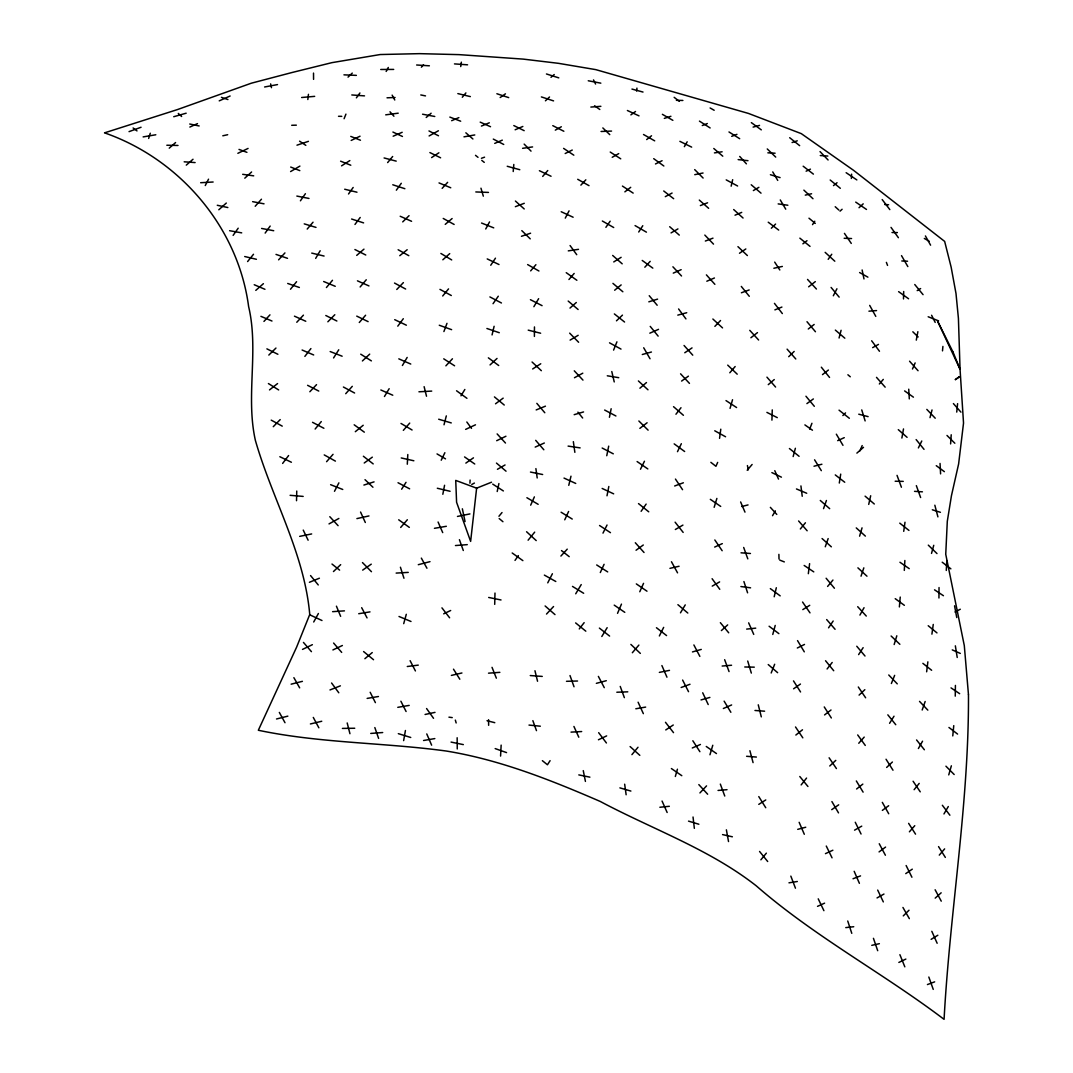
<?xml version="1.0" encoding="UTF-8"?>
<svg xmlns="http://www.w3.org/2000/svg" width="1073" height="1073" viewBox="0 0 1073 1073"><rect width="100%" height="100%" fill="white"/><g stroke="black" fill="none" stroke-linecap="round" stroke-linejoin="round"><path stroke-width="1.5" d="M534.394 336.426L534.461 326.943M938.942 597.996L939.036 587.548M955.252 696.149L955.413 685.419M296.524 500.689L296.752 491.045M494.707 604.367L494.988 593.061M903.493 298.924L903.694 291.494M771.93 420.12L772.265 409.899M946.292 570.447L946.802 560.589M407.297 464.207L407.807 454.523M500.581 756.076L501.145 745.118M469.934 483.185L470.108 480.06M904.298 570.393L904.861 560.495M851.358 178.467L851.613 174.161M950.611 443.914L951.215 434.78M513.216 171.519L513.806 164.464M899.375 606.929L900.234 597.071M942.496 350.871L942.912 346.418M952.77 735.917L953.763 725.63M956.74 412.086L957.599 403.649M636.611 91.084L636.933 88.107M476.627 488.175L470.631 541.396L456.588 502.285L455.73 480.409L476.627 488.175L491.501 482.22M926.643 671.805L927.863 661.84M307.83 99.521L308.461 94.33M808.331 573.693L809.605 563.647M719.554 438.347L720.788 429.187M931.914 634.156L933.255 624.446M903.721 531.336L904.995 522.229M460.719 66.566L461.35 62.154M839.301 483.038L840.709 474.118M403.636 740.611L405.433 730.498M901.87 438.052L903.506 428.932M916.288 340.128L917.871 331.691M442.827 494.277L444.571 485.278M606.996 495.793L608.82 486.498M609.424 417.276L611.154 408.746M606.755 455.717L608.699 446.14M497.201 491.514L498.905 483.547M868.714 504.404L870.686 495.753M731.156 186.192L732.671 179.687M774.196 596.762L776.315 587.736M492.064 334.924L494.116 326.286M568.77 485.331L570.984 476.184M444.021 424.774L446.314 415.895M839.073 338.008L841.098 330.296M930.009 417.638L932.035 409.966M793.148 456.548L795.375 448.286M772.775 634.451L775.216 625.425M403.716 623.654L406.291 614.306M931.525 553.4L933.751 545.312M730.056 408.384L732.537 399.733M948.747 774.894L951.362 765.814M675.333 776.476L677.425 769.207M859.594 536.165L862.048 527.849M709.95 754.775L712.78 745.266M894.158 644.524L896.813 635.793M148.664 138.444L150.274 133.226M714.149 507.328L716.885 498.422M861.029 576.188L863.832 567.858M922.19 710.004L925.154 701.501M825.271 546.774L828.155 538.579M823.541 508.642L826.425 500.487M443.9 331.557L446.985 323.349M809.646 429.173L811.939 423.285M771.192 672.986L774.666 664.254M344.098 118.714L345.935 114.127M891.381 683.501L894.641 675.36M613.595 350.093L616.935 341.831M617.538 613.354L621.468 604.112M859.916 450.888L862.182 445.563M912.493 369.005L915.135 362.915M717.663 462.396L715.932 466.299L710.863 462.342M530.679 505.168L534.381 496.879M639.776 591.746L643.545 583.35M600.303 572.553L604.086 564.318M564.747 519.801L568.61 511.472M677.492 451.666L681.342 443.712M441.218 460.21L444.879 452.712M918.381 447.924L921.774 441.003M640.474 469.236L644.457 461.242M602.986 533.133L607.036 525.019M659.359 635.954L663.664 627.37M547.753 582.84L552.394 573.747M205.265 185.549L208.538 179.178M833.319 295.759L836.927 288.785M334.481 491.3L338.894 482.863M565.27 218.127L569.066 210.858M386.159 71.448L388.292 67.451M485.734 228.978L489.543 221.923M313.705 621.991L318.399 613.501M859.929 615.07L864.047 607.694M918.394 748.525L922.552 741.188M772.547 515.697L775.35 510.842M684.346 146.666L687.176 141.797M315.677 258.378L320.156 250.76M943.958 813.951L948.291 806.547M402.402 365.491L407.163 357.43M533.871 306.69L538.633 298.67M575.718 593.785L581.231 584.584M680.483 612.831L685.245 604.89M384.456 396.5L389.164 388.694M601.819 636.49L607.157 627.678M460.974 395.803L464.85 389.472M889.584 723.309L894.01 716.214M333.569 357.953L338.746 349.785M401.637 489.208L406.01 482.34M550.087 760.663L547.445 764.767L542.375 760.677M638.717 232.009L642.794 225.719M858.615 654.61L863.135 647.663M812.529 224.646L814.769 221.239M490.75 265.259L495.458 258.177M828.557 627.826L833.171 621.026M605.896 227.328L610.148 221.212M641.118 511.298L646.134 504.095M515.013 560.401L518.38 555.613M300.413 200.812L305.403 193.703M493.044 303.699L498.288 296.215M233.123 235.376L238.193 228.2M828.182 259.317L831.763 254.247M265.152 233.082L270.168 226.068M348.524 193.985L353.165 187.467M396.339 190.176L401.289 183.295M356.384 97.844L359.924 92.989M397.788 326.152L403.3 318.721M354.975 224.445L360.206 217.47M282.628 463.429L288.61 455.542M304.866 356.397L310.915 348.577M675.95 414.232L680.993 407.727M579.259 628.926L584.155 622.662M827.095 668.975L832.192 662.47M801.155 784.913L806.561 778.073M290.488 289.241L296.577 281.703M914.116 789.688L919.212 783.397M247.608 261.557L253.51 254.274M528.104 540.188L534.689 532.141M800.337 528.976L805.421 522.779M315.14 429.039L321.283 421.568M442.706 295.987L448.541 288.892M760.891 859.808L766.35 853.156M387.635 162.586L392.664 156.497M498.945 516.261L502.016 512.545M631.917 754.641L638.006 747.251M462.289 97.267L465.897 92.922M827.605 586.448L832.943 580.05M326.42 287.524L332.482 280.294M360.139 286.974L366.255 279.771M530.666 270.865L535.91 264.696M747.197 470.269L752.119 464.475M307.2 229.059L313.034 222.205M632.346 652.733L638.878 645.088M729.801 372.774L735.153 366.537M939.277 855.114L944.629 848.891M542.697 176.428L547.753 170.527M879.35 383.973L883.294 379.386M568.945 279.503L574.162 273.454M400.685 527.447L407.338 519.748M359.281 322.49L365.598 315.247M326.581 461.698L333.046 454.322M909.394 831.816L914.773 825.687M403.341 430.34L409.725 423.097M858.762 743.267L864.208 737.097M255.2 206.257L261.463 199.202M345.721 393.697L352.293 386.334M421.381 67.183L423.54 64.796M442.156 188.352L447.629 182.343M644.833 267.217L650.184 261.356M278.591 259.827L284.935 252.92M263.945 321.417L269.953 314.858M560.911 556.055L567.241 549.148M580.895 185.133L585.831 179.821M445.885 365.839L452.444 358.784M296.778 322.262L303.431 315.154M546.519 614.051L553.561 606.527M699.931 792.934L706.544 785.879M309.842 391.739L316.535 384.644M396.769 289.469L403.394 282.601M714.873 326.38L720.533 320.519M273.266 426.692L280.201 419.597M327.855 321.793L334.816 314.724M842.868 415.559L845.524 412.89M903.278 915.886L909.005 910.226M268.827 355.069L275.949 348.068M771.339 228.214L775.578 224.069M402.724 221.883L409.054 215.686M788.722 356.692L794.168 351.434M348.041 77.122L352.266 73.098M333.462 571.547L340.678 564.653M616.465 320.814L622.461 315.127M859.084 695.103L864.838 689.684M886.633 767.45L892.401 762.018M545.433 100.808L549.51 96.999M362.406 360.957L369.702 354.13M829.764 765.988L835.773 760.381M490.053 364.927L497.027 358.436M840.052 211.153L842.104 209.262M859.017 207.719L863.202 203.843M244.792 178.172L251.592 171.988M721.391 630.575L727.668 624.902M442.841 259.787L449.721 253.617M218.812 209.772L226.309 203.052M935.2 898.128L941.155 892.803M169.252 148.154L175.583 142.548M569.991 308.072L576.308 302.492M255.79 290.367L263.408 283.674M856.884 453.114L863.51 447.32M186.286 165.135L193.019 159.247M426.209 117.48L431.118 113.215M550.999 77.323L554.231 74.52M639.91 388.211L646.469 382.538M356.705 255.387L363.962 249.151M445.241 224.364L452.109 218.543M768.268 384.644L774.263 379.56M364.887 658.701L372.251 652.572M614.655 290.22L621.146 284.908M355.311 431.695L363.197 425.27M833.493 185.602L837.034 182.718M399.773 255.696L407.177 249.727M795.858 735.032L802.483 729.788M856.616 788.99L862.826 784.108M269.497 389.915L277.572 383.571M750.912 337.74L757.484 332.603M646.67 139.57L651.526 135.775M624.875 191.852L630.709 187.319M808.653 286.813L815.319 281.622M639.857 428.368L647.099 422.762M808.277 328.995L814.152 324.462M822.495 374.611L828.396 370.037M802.899 243.826L806.976 240.701M824.574 714.926L831.012 709.991M955.413 379.681L959.155 376.838M879.069 851.908L885.574 847.08M495.525 403.797L503.17 398.137M882.355 810.383L888.659 805.729M630.897 114.878L635.511 111.498M681.61 381.063L688.41 376.14M806.909 403.609L813.361 398.941M636.061 550.234L643.29 545.004M364.23 463L372.331 457.152M500.166 97.536L505.437 93.82M362.674 570.112L371.258 564.157M793.604 688.799L800.445 684.051M831.736 809.659L838.684 804.817M465.856 463.093L473.461 457.836M905.76 873.623L912.291 869.157M739.498 253.255L745.829 248.963M684.775 352.749L692.031 347.907M665.756 729.935L673.254 725.013M431.601 157.583L438.897 152.795M955.319 379.52L959.235 376.999M532.664 368.964L540.752 363.76M341.563 165.846L349.838 160.588M758.772 804.374L765.76 799.948M613.756 261.933L621.119 257.319M802.819 609.612L809.726 605.306M931.136 939.344L937.829 935.24M917.2 290.622L920.621 288.557M570.112 340.101L578.173 335.299M290.595 171.573L299.904 166.1M753.367 190.565L758.879 187.332M671.054 232.908L677.921 228.911M675.346 529.499L682.924 525.099M712.244 586.113L719.607 581.901M497.443 469.29L505.048 464.971M555.304 130.141L561.327 126.762M612.227 157.275L618.732 153.613M429.106 135.963L438.388 130.772M877.043 897.927L883.964 894.05M854.577 830.14L861.74 826.143M329.022 523.906L338.867 518.46M872.644 347.625L878.479 344.406M574.457 377.736L582.787 373.189M471.771 484.473L474.4 483.065M665.3 196.654L672.087 193.046M954.997 612.039L960.295 609.223M797.333 647.998L804.509 644.444M565.189 153.519L572.258 150.046M655.482 163.954L662.081 160.722M496.692 440.695L505.92 436.242M237.857 153.318L248.078 148.423M806.131 171.197L810.437 169.132M302.506 649.406L312.377 644.685M898.852 962.441L905.853 959.074M351.193 140.429L360.032 136.204M443.686 613.823L450.673 610.497M598.439 739.766L606.647 735.89M332.898 649.943L342.381 645.503M465.642 429.374L475.487 424.814M825.459 853.639L832.863 850.232M837.691 440.654L844.263 437.663M714.672 547.069L722.303 543.622M189.867 127.057L197.486 123.61M817.532 906.35L824.587 903.158M219.227 100.862L230.118 96.007M535.199 447.092L544.333 443.015M649.836 333.167L658.527 329.344M673.281 273.119L681.154 269.672M393.161 136.204L402.174 132.301M515.147 129.779L522.846 126.466M723.363 708.502L731.625 704.948M692.3 747.975L700.428 744.474M451.653 120.686L458.855 117.614M494.733 143.393L502.312 140.147M706.825 281.22L714.43 277.987M735.018 215.19L741.711 212.387M481.428 126.051L489.315 122.805M309.413 582.29L319.392 578.213M536.192 409.926L545.446 406.171M774.894 309.869L781.909 307.066M702.279 125.541L707.322 123.529M329.988 689.952L340.382 685.835M700.361 205.587L707.576 202.784M731.719 136.338L736.95 134.34M515.362 206.687L524.268 203.307M853.035 878.747L860.533 875.89M705.35 241.036L712.982 238.152M927.434 984.558L934.65 981.862M674.662 485.989L683.367 482.783M681.154 687.485L689.993 684.266M129.042 131.63L141.059 127.258M741.416 292.768L749.182 289.951M481.442 158.294L484.567 157.181M521.465 236.288L530.585 233.203M296.98 145.177L308.434 141.341M792.089 142.535L797.252 140.818M664.321 118.392L670.907 116.286M363.895 485.05L374.061 481.871M648.83 301.821L657.575 299.126M574.176 414.674L583.551 411.938M692.474 651.928L701.259 649.42M173.732 116.716L186.166 113.202M701.031 699.918L709.883 697.423M642.298 354.506L651.432 352.024M677.801 315.127L686.72 312.726M753.112 127.097L759.536 125.393M596.347 683.34L606.299 680.711M418.296 564.693L429.991 561.648M797.722 829.349L805.729 827.243M291.132 684.172L302.398 681.342M741.698 506.51L748.042 504.927M276.512 718.977L287.832 716.147M814.005 466.219L821.891 464.247M310.405 723.953L321.739 721.257M451.384 675.4L461.926 672.986M669.941 568.341L679.075 566.262M222.808 135.788L227.677 134.715M356.907 518.594L368.964 515.939M805.273 195.125L811.577 193.757M871.772 945.34L879.364 943.69M773.861 268.25L782.351 266.439M425.082 714.47L435.008 712.378M299.689 536.366L311.653 533.938M457.474 516.435L469.934 513.913M659.359 672.382L669.485 670.37M694.768 174.658L703.043 173.008M264.602 86.98L277.505 84.593M463.979 136.848L474.776 134.943M434.444 528.318L446.341 526.293M397.788 707.335L409.189 705.404M423.567 740.504L434.82 738.586M635.82 708.77L645.638 707.094M143.138 136.901L155.8 134.769M367.14 698.402L378.447 696.511M358.731 613.716L369.997 611.878M788.977 882.824L797.319 881.496M568.288 250.867L578.495 249.338M714.444 152.889L722.116 151.789M522.605 148.315L532.584 146.921M385.717 114.838L398.204 113.188M407.284 666.507L418.269 665.126M845.779 927.609L853.732 926.723M746.674 629.1L755.727 628.148M659.868 807.258L669.337 806.292M301.634 97.509L314.671 96.355M722.169 666.038L731.558 665.247M718.052 790.439L727.025 789.688M868.942 311.183L876.547 310.58M455.462 545.54L467.265 544.641M370.762 733.436L382.685 732.537M590.861 107.059L600.867 106.321M488.523 673.173L499.857 672.342M332.603 611.664L344.446 610.859M200.664 182.718L213.125 182.008M396.152 573.089L408.236 572.392M418.939 391.793L431.708 391.095M571.037 732.121L581.66 731.545M601.068 131.483L611.543 131.08M387.031 97.804L395.065 97.495M616.827 692.233L627.772 691.83M291.708 125.286L296.336 125.165M566.49 681.301L577.529 681.02M342.421 728.419L354.734 728.245M380.741 69.477L393.697 69.423M892.025 232.519L897.377 232.573M895.177 481.227L903.251 481.375M338.518 116.286L341.764 116.353M166.838 145.244L177.997 145.459M744.756 666.977L754.279 667.165M676.392 100.312L682.884 100.46M844.169 238.273L851.573 238.541M475.808 191.946L488.47 192.416M343.95 74.842L356.37 75.378M901.803 260.967L907.543 261.235M767.866 152.822L775.095 153.211M914.545 491.34L922.418 491.823M416.632 64.997L429.374 65.802M884.702 204.5L888.605 204.755M454.483 63.897L467.573 64.823M820.282 155.531L827.833 156.054M184.194 161.808L195.112 162.573M351.796 94.96L364.512 95.873M741.041 552.823L750.443 553.494M530.263 675.547L542.241 676.419M754.976 710.474L764.593 711.198M746.607 756.291L756.371 757.055M290.112 495.31L303.163 496.41M529.002 725.08L540.323 726.206M738.157 159.595L747.975 160.682M740.92 586.542L750.577 587.83M448.943 717.166L452.243 717.609M778.166 203.897L787.85 205.238M242.686 174.322L253.697 175.838M568.1 446.1L580.117 447.884M607.291 375.791L618.745 377.683M229.622 230.708L241.693 232.868M422.574 114.221L434.766 116.474M261.597 228.442L273.722 230.722M588.259 80.77L600.826 83.157M252.624 201.657L264.025 203.816M296.845 196.077L308.97 198.438M420.79 94.947L425.512 95.899M530.464 472.053L542.643 474.521M488.684 597.46L501.024 599.968M578.803 774.894L589.895 777.16M451.076 742.087L463.335 744.608M189.733 124.012L199.149 125.957M217.282 205.278L227.838 207.545M401.248 457.956L413.856 460.773M722.558 834.593L732.363 836.792M244.711 256.527L256.42 259.29M311.747 253.107L324.086 256.045M437.315 488.255L450.083 491.286M457.849 93.592L470.35 96.597M344.701 189.237L356.974 192.215M528.224 330.149L540.631 333.22M487.021 720.707L494.774 722.679M858.762 414.205L868.111 416.632M384.094 157.959L396.205 161.124M631.943 89.072L643.009 92.05M507.234 166.275L519.788 169.708M619.899 787.877L630.884 791.069M438.683 419.221L451.264 422.923M770.401 174.725L780.084 177.608M304.236 223.868L315.998 227.396M688.531 821.127L698.858 824.238M398.324 733.65L410.744 737.473M932.33 509.782L940.417 512.304M546.452 73.97L558.778 77.86M351.595 219.026L363.599 222.889M392.772 184.771L404.856 188.7M541.382 96.919L553.561 100.889M496.879 93.74L508.709 97.616M221.427 97.335L227.919 99.548M276.016 254.408L287.51 258.325M486.901 328.486L499.28 332.71M287.712 283.46L299.354 287.484M495.176 748.592L506.55 752.602M439.273 325.24L451.626 329.666M239.011 149.415L246.924 152.339M449.842 117.091L460.679 121.209M330.162 351.542L342.139 356.209M290.689 167.053L299.81 170.62M350.764 136.405L360.461 140.228M779.803 560.119L784.323 561.903M928.172 316.763L938.62 320.881M481.562 223.05L493.728 227.852M330.618 484.688L342.756 489.476M340.61 161.191L350.791 165.229M323.657 281.515L335.245 286.303M439.031 182.92L450.754 187.775M399.008 616.479L410.999 621.482M796.461 488.953L806.708 493.258M260.913 316.347L271.979 321.028M254.234 284.734L264.951 289.294M302.103 350.013L313.678 354.962M398.807 358.851L410.758 364.055M380.848 389.982L392.772 395.213M952.274 649.889L960.308 653.417M480.194 122.134L490.535 126.721M400.202 216.263L411.576 221.293M357.443 280.831L368.964 285.928M294.458 316.173L305.765 321.256M564.022 478.075L575.732 483.44M561.219 211.743L573.13 217.229M627.397 110.506L639.012 115.871M392.906 132.046L402.442 136.459M310.124 614.977L321.98 620.516M602.154 488.443L613.662 493.848M539.397 170.714L551.053 176.254M394.716 319.674L406.372 325.199M487.222 258.915L498.985 264.521M771.889 472.616L781.412 477.163M279.852 456.722L291.387 462.248M356.746 316.119L368.119 321.632M429.884 152.567L440.614 157.811M513.806 125.568L524.174 130.665M679.88 141.341L691.656 147.122M266.895 348.859L277.88 354.278M325.803 315.502L336.868 321.015M766.9 412.381L777.281 417.638M354.908 249.526L365.759 255.012M552.783 125.648L563.848 131.255M428.985 130.946L438.495 135.775M530.424 299.689L542.08 305.657M493.298 139.088L503.733 144.466M307.602 385.314L318.761 391.068M602.168 448.031L613.287 453.825M312.538 422.319L323.885 428.275M398.029 482.729L409.631 488.819M489.905 296.926L501.44 302.988M604.649 410.047L615.915 415.989M394.515 283.057L405.634 289.026M343.4 387.018L354.6 393.013M726.22 179.875L737.607 186.005M439.957 289.361L451.304 295.518M609.531 342.837L620.999 349.087M271.228 420.147L282.239 426.129M443.229 218.449L454.134 224.458M714.752 430.783L725.576 436.765M324.234 454.912L335.406 461.108M859.607 272.542L867.883 277.156M398.137 249.741L408.813 255.682M544.36 575.101L555.801 581.486M577.717 179.298L589.01 185.656M643.505 134.501L654.691 140.845M527.634 264.575L538.928 271M710.111 107.971L714.175 110.278M602.342 221.011L613.716 227.53M662.376 114.328L672.865 120.337M924.322 238.447L929.218 241.264M635.068 225.585L646.429 232.157M437.033 453.919L445.51 458.855M526.897 497.724L538.163 504.323M400.994 423.446L412.072 429.991M440.882 253.456L451.693 259.934M561.112 512.237L572.244 519.05M572.499 586.408L583.658 593.275M268.411 383.557L278.658 389.942M728.983 131.966L739.686 138.699M360.729 354.184L371.379 360.89M596.695 564.961L607.694 571.909M699.448 121.115L710.138 127.955M443.739 358.838L454.59 365.799M492.735 484.111L503.371 490.951M610.229 152.044L620.731 158.831M622.434 186.072L633.164 193.1M726.005 400.591L736.588 407.539M599.552 525.502L610.457 532.664M934.543 589.828L943.435 595.716M563.607 148.382L573.827 155.183M804.16 565.458L813.777 571.882M299.582 141.167L305.818 145.351M951.027 687.887L959.651 693.681M846.141 172.699L856.844 179.915M855.718 202.113L866.501 209.45M710.326 499.334L720.707 506.416M614.225 605.132L624.781 612.334M671.39 768.55L681.798 775.685M636.329 583.9L646.979 591.196M899.939 562.252L909.22 568.636M637.107 461.551L647.824 468.928M706.262 746.473L716.469 753.568M464.569 456.924L474.749 464.019M804.898 424.895L812.449 430.206M594.549 105.758L599.807 109.486M898.611 291.655L908.576 298.763M904.619 390.907L913.418 397.171M512.197 552.997L522.873 560.629M398.7 519.801L409.323 527.38M566.236 272.676L576.872 280.281M653.712 158.67L663.852 166.007M642.217 260.444L652.813 268.129M751.341 122.63L761.307 129.86M895.217 598.68L904.378 605.32M354.184 424.801L364.324 432.164M456.561 390.773L466.929 398.311M674.179 443.873L684.641 451.505M770.334 588.621L780.178 595.864M936.26 465.669L944.374 471.664M488.363 357.832L498.717 365.517M768.228 222.205L778.69 230.078M133.106 127.969L136.995 130.919M769.1 626.23L778.877 633.633M942.215 562.212L950.879 568.838M948.948 727.467L957.585 734.08M803.167 166.208L813.401 174.121M656.448 627.732L666.574 635.578M835.277 474.91L844.733 482.246M663.731 190.981L673.67 198.706M599.378 628.094L609.598 636.074M674.152 97.321L679.303 101.345M363.371 456.24L373.203 463.912M839.046 410.154L849.347 418.282M922.874 663.355L931.632 670.276M561.501 550.57L569.213 556.659M899.764 523.141L908.952 530.424M614.36 313.92L624.566 322.021M789.688 137.706L799.653 145.646M332 564.049L339.604 570.125M475.513 155.33L478.008 157.342M481.764 160.36L484.258 162.372M789.42 448.527L799.09 456.307M638.515 503.599L648.736 511.808M799.854 238.152L810.021 246.374M575.638 622.917L585.818 631.179M830.194 180.023L840.333 188.298M928.212 625.72L936.97 632.896M363.586 651.552L373.538 659.721M808.975 218.195L815.279 223.412M494.438 396.903L504.243 405.031M499.186 518.554L502.942 521.719M612.938 283.379L622.85 291.762M677.908 604.676L687.806 613.045M847.898 374.772L850.272 376.784M496.464 463.08L506.04 471.195M865.093 496.155L874.307 504.002M568.18 301.057L578.106 309.507M835.344 330.095L844.827 338.196M713.786 148.49L722.773 156.189M751.221 184.757L761.025 193.153M768.228 664.549L777.63 672.677M673.536 406.68L683.421 415.291M669.686 226.711L679.289 235.108M898.289 429.656L907.087 437.328M465.843 132.811L472.911 138.98M820.282 500.461L829.684 508.669M545.111 605.963L554.982 614.601M612.67 255.441L622.192 263.824M699.301 200.074L708.636 208.31M822.066 538.539L831.347 546.828M515.416 201.04L524.214 208.953M856.254 527.903L865.375 536.111M733.677 209.543L743.053 218.02M630.106 746.567L639.816 755.338M835.21 206.727L838.845 210.053M825.15 252.356L834.807 261.208M178.279 113.43L181.632 116.488M526.575 531.739L536.218 540.591M712.874 319.016L722.531 327.895M857.904 567.845L866.971 576.201M638.395 380.942L647.985 389.807M532.074 362.017L541.342 370.695M737.942 246.656L747.385 255.562M803.878 190.136L812.972 198.733M891.113 636.007L899.858 644.296M630.87 644.417L640.353 653.403M727.722 365.128L737.218 374.182M365.021 479.671L372.935 487.249M767.249 148.946L775.712 157.087M602.838 127.928L609.772 134.648M928.293 545.138L936.984 553.574M912.828 331.785L918.139 336.949M521.813 230.641L530.236 238.85M946.99 435.45L954.836 443.243M638.864 420.992L648.105 430.152M694.7 169.614L703.11 178.038M945.93 766.189L954.179 774.518M362.473 562.574L371.459 571.708M569.669 333.14L578.602 342.26M524.161 144.104L531.028 151.132M704.827 235.081L713.505 244.121M820.027 151.588L828.088 159.984M888.752 674.984L897.269 683.863M926.817 409.39L935.227 418.215M919.534 701.38L927.823 710.125M672.905 266.801L681.529 275.989M574.283 370.829L582.961 380.097M807.54 279.423L816.432 289.026M680.577 373.82L689.456 383.383M329.8 516.69L338.089 525.676M857.703 606.701L866.273 616.063M497.134 433.921L505.477 443.028M698.818 784.591L707.644 794.221M749.772 330.336L758.611 340.007M770.36 507.355L776.785 514.41M739.713 156.443L746.406 163.847M684.051 345.479L692.756 355.163M706.396 274.876L714.873 284.332M635.31 542.75L644.028 552.488M909.569 361.199L918.045 370.721M787.099 349.154L795.79 358.972M389.982 111.78L393.925 116.233M953.401 403.582L960.939 412.139M876.507 377.361L885.158 387.152M766.94 377.159L775.578 387.045M798.607 520.968L807.151 530.773M826.666 619.564L835.076 629.288M535.695 440.346L543.823 449.761M333.596 643.049L341.683 652.397M303.458 642.432L311.438 651.66M536.835 403.354L544.802 412.743M806.99 321.712L815.453 331.745M856.764 646.254L864.999 656.019M831.092 287.43L839.153 297.114M805.944 396.232L814.327 406.318M649.232 295.705L657.172 305.242M826.13 578.253L834.418 588.245M720.359 622.675L728.701 632.802M310.553 575.557L318.252 584.946M914.759 284.519L923.062 294.659M825.553 660.727L833.721 670.732M799.787 776.503L807.929 786.482M650.225 326.393L658.138 336.117M916.127 439.581L924.027 449.346M741.309 286.424L749.289 296.296M577.918 412.139L582.652 418.001M759.563 851.452L767.691 861.512M887.827 714.833L895.754 724.704M821.341 367.194L829.55 377.441M916.57 739.954L924.376 749.759M675.105 522.175L683.166 532.409M665.488 722.303L673.522 732.644M774.465 303.364L782.338 313.571M441.942 607.855L449.614 617.793M882.18 199.565L889.839 209.611M942.362 805.273L949.887 815.212M598.667 732.671L606.419 742.985M871.652 340.771L879.471 351.26M678.592 308.957L685.929 318.896M466.822 422.011L471.503 428.368M331.584 683.005L338.786 692.782M570.071 245.529L576.724 254.69M712.096 578.709L719.768 589.305M857.703 734.951L865.267 745.427M891.019 227.382L898.396 237.71M426.571 708.529L433.532 718.306M802.564 602.047L809.994 612.857M844.451 233.377L851.278 243.423M714.833 539.974L722.156 550.717M858.306 687.002L865.629 697.785M829.107 757.793L836.43 768.576M913.083 781.238L920.245 791.834M795.522 726.971L802.819 737.848M675.454 479.068L682.562 489.69M774.693 262.107L779.816 269.967M692.836 740.759L699.891 751.69M824.252 706.946L831.334 717.971M908.63 823.353L915.537 834.15M793.497 680.899L800.552 691.964M886.043 759.241L892.991 770.213M453.49 669.176L459.821 679.222M938.553 846.597L945.34 857.407M758.785 796.595L765.746 807.728M814.581 459.807L821.328 470.658M856.334 780.956L863.108 792.142M724.127 701.152L730.874 712.298M797.534 640.608L804.294 651.834M836.336 434.189L842.976 445.335M780.272 199.954L785.731 209.168M772.748 171.921L777.737 180.398M831.91 801.585L838.509 812.891M901.508 255.629L907.838 266.587M643.706 347.773L650.037 358.758M902.943 907.463L909.341 918.636M293.881 677.667L299.662 687.86M925.409 235.939L930.586 245.181M882.314 802.363L888.712 813.75M869.693 305.389L875.783 316.374M421.34 558.108L426.947 568.234M279.329 712.405L285.002 722.719M671.47 561.756L677.546 572.848M392.141 95.121L394.77 99.99M935.12 889.772L941.249 901.159M879.243 843.74L885.399 855.235M313.289 717.421L318.855 727.802M361.681 607.694L367.046 617.9M598.372 676.392L604.273 687.659M693.882 644.953L699.851 656.381M410.114 660.686L415.425 670.947M682.616 680.067L688.531 691.683M400.886 701.232L406.09 711.506M370.172 692.273L375.402 702.641M931.605 315.261L935.187 322.396M593.517 79.885L595.582 84.043M906.135 865.535L911.916 877.231M855.261 822.253L861.056 834.016M826.277 846.047L832.044 857.837M303.243 530.102L308.112 540.202M818.23 898.839L823.903 910.669M877.687 890.08L883.32 901.91M702.708 692.796L708.207 704.545M638.1 702.211L643.357 713.652M573.921 726.461L578.79 737.205M360.555 512.036L365.316 522.497M931.82 931.324L937.145 943.261M662.054 801.048L667.151 812.502M774.786 470.671L778.515 479.094M748.659 622.85L753.742 634.398M438.079 522.014L442.72 532.61M854.175 871.303L859.393 883.334M661.893 665.555L666.95 677.197M426.759 733.919L431.628 745.172M799.144 822.307L804.307 834.284M740.625 501.949L744.984 512.129M336.426 606.178L340.637 616.345M899.898 954.688L904.821 966.84M492.024 667.339L496.356 678.176M886.378 262.375L887.545 265.407M790.841 876.118L795.455 888.203M897.028 475.366L901.414 487.236M720.332 784.095L724.758 796.032M620.234 686.425L624.365 697.638M724.664 659.707L729.05 671.577M743.683 547.458L747.801 558.859M532.865 720.654L536.473 730.633M916.342 485.64L920.621 497.523M570.004 675.547L574.028 686.774M459.418 539.679L463.295 550.503M928.829 977.034L933.242 989.386M374.839 727.561L378.608 738.398M873.435 938.325L877.701 950.691M847.737 921.01L851.774 933.336M743.911 581.553L747.586 592.819M400.417 567.215L403.958 578.253M861.753 409.913L865.133 420.924M747.72 661.048L751.328 673.093M480.959 188.191L483.319 196.171M455.341 720.104L456.159 722.961M749.906 750.724L753.072 762.621M934.838 505.209L937.909 516.878M347.196 722.961L349.946 733.717M758.262 704.813L761.307 716.871M424.117 386.669L426.518 396.232M534.958 670.732L537.546 681.248M611.798 371.54L614.239 381.934M270.637 83.895L271.469 87.678M747.412 465.575L748.337 469.813M462.356 508.79L465.052 521.558M862.129 269.98L863.98 278.94M583.269 770.629L585.429 781.412M954.554 605.802L956.754 617.565M726.381 829.831L728.527 841.554M955.346 645.825L957.223 657.481M573.344 441.647L574.86 452.337M624.66 784.189L626.136 794.758M535.896 468.606L537.197 477.968M800.927 485.921L802.228 496.276M693.037 817.009L694.352 828.356M908.737 389.191L909.3 398.888M940.042 463.456L940.592 473.877M778.891 554.365L779.025 559.046M488.55 719.701L488.644 725.308M457.152 737.741L457.259 748.954M313.517 73.085L313.571 79.362M968.463 694.607C969.053 803.369 949.9 910.923 944.079 1019.35C882.797 972.916 814.3 936.474 756.25 885.829C709.374 849.105 652.451 829.228 600.276 801.464C550.664 779.977 499.924 759.764 446.288 751.033C383.799 742.503 320.304 743.281 258.338 730.257L296.644 647.086L309.748 614.507C304.356 552.917 272.099 498.824 255.361 440.319C245.502 396.031 259.036 350.603 248.614 306.529C238.072 227.007 179.62 158.965 104.537 132.851L177.434 109.58L251.337 83.198L291.896 72.548L331.865 62.663L380.204 54.535L419.57 53.65L459.07 54.629L523.222 59.109L558.429 63.32L595.823 69.638L748.458 113.43L801.303 133.642L853.545 170.312L944.656 241.412L951.147 267.15L956.003 293.533L958.417 318.359L960.053 369.286L963.527 423.07L958.618 463.965L951.456 495.672L947.298 521.304L945.742 554.272L964.305 645.611L968.463 694.607M953.025 352.065L937.587 321.149L960.053 369.286L953.025 352.065"/></g></svg>
